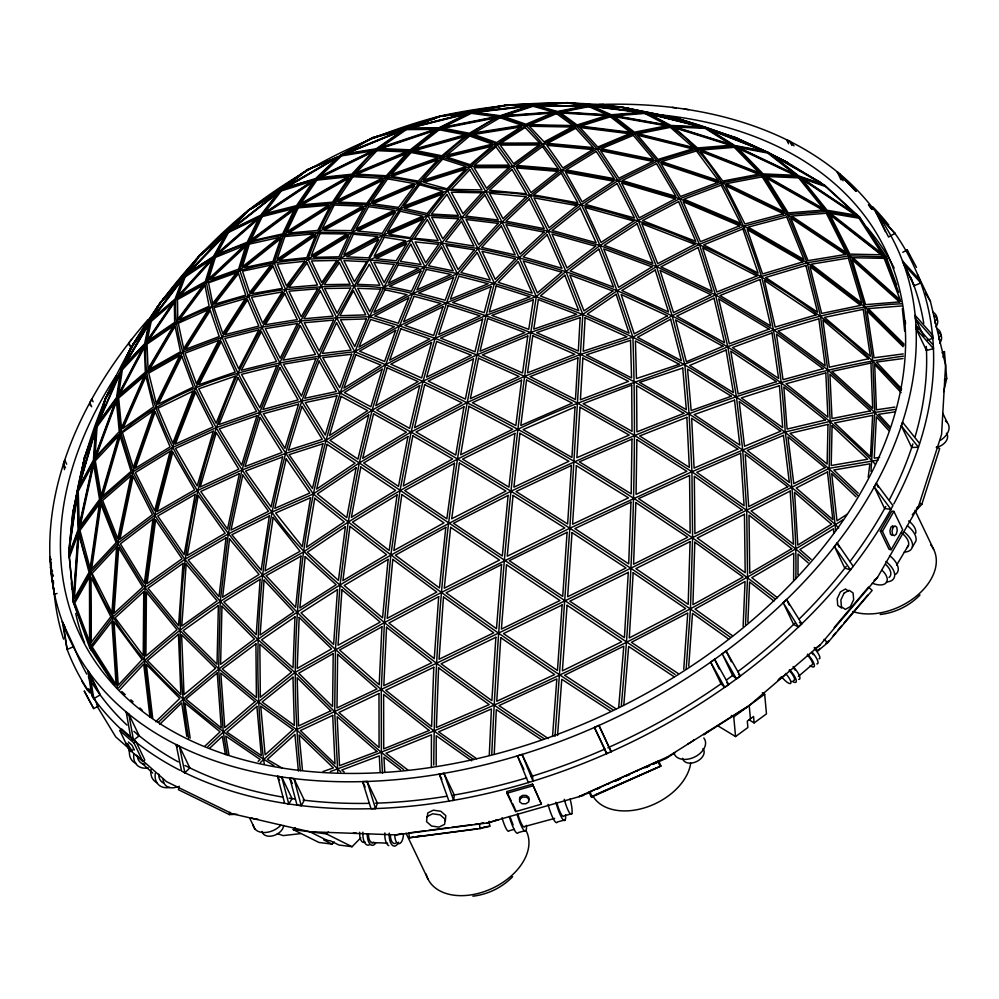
<?xml version="1.0" encoding="UTF-8"?>
<svg xmlns="http://www.w3.org/2000/svg" width="999" height="999" viewBox="0 0 999 999"><rect width="100%" height="100%" fill="white"/><g stroke="black" fill="none" stroke-linecap="round" stroke-linejoin="round"><path stroke-width="1.5" d="M431.381 767.507L431.431 734.839L385.989 753.234L407.929 770.067M433.766 765.059C434.69 602.921 452.535 440.097 494.393 283.229L519.218 257.692L548.114 231.106L581.206 204.745L618.044 180.582L657.354 161.164L697.077 149.076L734.652 146.054L767.731 152.285L787.462 162.5L825.311 185.714L859.777 217.382L886.2 256.93L896.627 285.002M436.188 765.222L436.238 735.751L471.64 760.826M793.631 580.831L793.743 553.184L751.797 577.672L777.422 597.739M795.841 578.696C796.777 529.595 791.982 480.569 785.214 431.98C782.467 379.483 774.937 327.31 761.438 276.473C739.847 206.768 702.272 119.818 621.066 106.993C560.814 99.163 499.8 103.109 440.534 115.984C370.691 133.953 305.282 166.046 248.326 210.29C160.027 282.642 95.479 385.252 75.824 498.289L78.272 489.323M797.976 574.912L798.051 554.008L808.191 562.887M113.774 684.327L89.673 647.727L73.464 602.634L68.831 551.298L72.727 513.149L76.011 497.477M743.131 626.423L745.054 581.493L695.017 609.09L732.654 635.864M745.516 624.75L747.552 577.347L746.715 510.389L742.682 449.675L736.438 396.928L727.796 346.753L715.534 294.88L699.375 244.343L679.645 198.726L657.354 161.164L633.965 133.404L610.926 115.409L589.385 105.819L567.382 102.647L533.279 105.382L440.534 115.984L406.094 128.759L307.068 169.78L227.722 231.955L199.088 255.719L191.833 265.809M747.864 622.277L749.6 582.005L773.938 601.061M489.273 755.269L491.408 708.99L438.636 731.817L476.585 758.703M491.77 754.195C498.626 601.036 512.35 448.039 536.326 296.566C517.057 251.91 496.703 207.492 470.566 166.371L442.232 157.18L410.626 150.874L376.448 149.413L341.159 155.057L280.607 190.322L248.326 210.29L160.152 302.435L155.744 310.339M494.255 753.983L496.303 709.577L541.558 739.822M203.871 252.135L199.088 255.719L130.757 347.552L96.291 426.486L93.981 460.377L78.684 529.932L68.719 556.918M683.741 669.293L687.749 612.986L631.405 642.332L678.021 673.438M686.176 668.943L690.459 608.841L692.594 537.599L691.932 471.728L689.098 413.861L684.852 364.897L672.165 315.746L656.53 266.633L638.236 220.567L618.044 180.582L597.052 148.863L576.448 126.249L557.18 112.138L533.279 105.382L506.605 104.845L471.353 112.425L406.094 128.759L376.448 149.413L316.109 179.008L261.263 215.647L214.211 256.668L175.824 299.238L150.162 321.303L105.207 398.688L96.216 426.461L86.039 452.997M688.736 666.121L692.494 613.324L728.596 639.01M552.534 736.5L556.843 678.92L498.976 705.606L548.389 738.636M555.032 736.313L569.842 528.221L582.817 314.385L565.921 271.416L548.114 231.106L530.144 195.542L512.812 166.284L496.765 144.031L469.43 134.341L438.936 128.471L406.094 128.759M557.567 735.501L561.775 679.283L610.451 711.088M618.706 707.392L623.788 646.178L564.56 675.237L615.884 708.766M621.328 705.494C632.33 583.091 637.137 460.027 632.891 337.163C607.529 262.55 582.217 182.992 525.899 125.35L500.112 116.396L471.353 112.425L438.936 128.471L376.448 149.413C344.268 179.183 322.477 218.157 307.967 259.178C280.232 294.23 257.505 332.854 238.112 373.064C187.113 486.588 167.308 615.222 188.574 738.249M623.851 704.52L628.671 646.453L674.025 676.723M519.48 800.074L519.717 797.314L522.564 795.391L526.348 795.416L528.846 797.377L528.596 800.124M427.372 816.782L427.722 812.986L433.341 810.177L440.834 811.263L445.816 815.621L445.354 820.691M69.543 545.679L72.802 513.811L76.798 495.229M83.029 467.657L83.666 461.863L77.223 492.407L80.395 480.744M83.841 462.974L84.478 457.317L96.291 426.486L117.27 397.602L145.517 343.743L175.824 299.238L184.216 276.636C268.469 209.478 380.681 234.728 477.947 248.489C626.573 278.109 765.184 353.933 872.264 460.914L875.349 464.335M868.206 477.372L869.867 463.823L833.803 470.017L858.191 493.206M870.978 471.341L874.749 412.475L872.764 360.227L864.672 306.768L849.375 255.819L826.947 211.426L798.913 176.573L767.731 152.285L735.938 137.7L677.022 118.157L621.066 106.993L533.279 105.382L500.112 116.396L438.936 128.471L410.626 150.874L386.9 177.06L367.607 204.77L352.235 232.268L340.097 258.516L320.904 286.588L300.587 320.991L279.82 362.737L259.752 412.475L241.958 470.029L228.259 533.941L220.23 601.423L218.656 668.706L223.277 732.092L227.11 754.695M453.621 800.324L454.32 795.004L443.956 773.351L439.285 774.125L448.951 801.111L453.621 800.324L443.956 773.351M68.831 551.298L77.522 490.909L84.478 457.317L87.562 450.349M72.727 513.149L77.56 490.696M73.464 602.634L78.684 529.932L77.522 490.909L96.291 426.486M179.208 786.188L178.409 789.697L229.345 814.597L236.975 814.285M229.345 814.597L229.882 812.262M943.081 357.455L944.442 351.586L942.094 352.897M943.643 391.77L946.715 378.546L944.442 351.586M100.162 416.346L103.734 403.209M102.01 410.414L105.207 398.688L111.314 388.311M103.172 407.567L105.532 398.901L109.453 392.232M97.84 422.639L105.494 398.751L119.455 373.701M590.771 792.182L578.908 796.615L667.594 756.88L749.213 705.544L820.229 644.842L877.497 577.422L918.556 506.243L941.582 434.415L945.578 365.072L930.369 301.236L917.606 274.588M912.299 514.635L921.802 504.37L939.659 448.638L936.475 446.928M64.473 469.63L63.499 463.786L64.723 460.127L66.658 464.185M901.335 425.849L918.431 447.227L911.7 447.502L901.335 425.849L902.559 422.19L919.654 443.568L918.431 447.227A465.022 309.952 -25.6 0 1 893.805 503.958M375.512 808.591L377.447 803.134L367.083 781.48L362.575 781.605L371.004 808.703L375.512 808.591L367.083 781.48M121.216 369.68L129.121 350.986M89.673 647.727L112.587 617.295L145.03 587.637L184.827 559.365L228.259 533.941L271.89 512.125L313.311 493.956L359.253 462.999L411.126 432.005L467.095 402.597L524.537 376.361L580.594 354.408L632.891 337.163L672.165 315.746L715.534 294.88L761.438 276.473L807.192 262.774L849.375 255.819L886.2 256.93M122.777 365.547L128.671 351.923M124.763 361.388L130.757 347.552L134.59 342.994M127.822 355.107L132.68 346.016M86.039 453.246L89.136 446.253M77.522 490.909L93.981 460.377L117.27 397.602L121.453 369.543C160.502 319.156 224.375 297.602 285.477 289.573C327.734 286.039 371.353 282.018 412.724 293.706C569.905 333.991 715.022 416.683 835.451 524.737L838.685 527.909M90.36 405.694L89.785 402.709L91.796 399.063L93.094 401.773M874.262 486.9L876.273 483.266L892.944 505.631L890.921 509.265L884.627 508.553L874.262 486.9L890.921 509.265M150.961 318.494L153.234 314.423M154.745 311.713L157.78 306.281M158.729 305.682L160.177 303.084M301.236 805.656L304.345 800.261L293.981 778.608L289.772 778.071L297.04 805.107L301.236 805.656L293.981 778.608M880.306 531.081L891.807 511.126L893.905 511.401L902.684 529.72L891.183 549.675L889.085 549.4L880.306 531.081L882.404 531.343L891.183 549.675M882.404 531.343L893.905 511.401M107.105 395.092L113.362 384.44M896.602 565.134L908.516 545.242M912.312 547.127L915.883 541.158A19.955 10.727 30.9 0 0 907.404 525.736M288.786 803.983L292.083 798.626L281.706 776.972L277.585 776.31L284.653 803.333L288.786 803.983L281.706 776.972M191.796 265.509L196.279 259.278M193.731 263.811L199.151 256.281L202.859 253.496M133.267 343.856L149.738 321.591L158.204 305.594L132.767 344.655L136.626 340.072M129.52 345.791L128.846 342.932L131.593 339.448M834.452 546.528L837.199 543.044L853.221 566.358L850.486 569.842L844.829 568.181L834.452 546.528L850.486 569.842M834.165 627.509L868.506 587.1L872.177 590.409L827.734 642.719L817.919 650.786L814.247 647.477M817.919 650.786L819.942 648.413M833.004 635.938L835.976 632.442M837.961 630.119L841.92 625.461M843.893 623.126L867.644 595.167M163.112 299.026L183.853 276.798L196.653 258.778L162.612 299.663L166.858 295.592M235.614 223.589L238.773 220.205M241.933 216.82L245.092 213.436M236.676 222.789L238.786 220.517M244.093 214.835L248.326 210.29L256.493 205.732M118.406 688.036C169.056 629.52 236.526 589.148 303.509 551.997C371.104 504.77 443.244 464.36 517.844 429.333C585.501 395.816 658.766 376.698 727.796 346.753C783.591 325.487 841.333 305.894 901.535 303.796M119.892 689.61L143.706 664.085L149.987 717.27M334.303 841.92L332.13 844.143L318.893 842.432L293.219 829.62L295.13 827.671M293.219 829.62L326.398 833.903L328.321 831.942M332.13 844.143L323.726 839.947L330.444 840.821L338.848 845.004L352.073 846.715L360.789 837.824M916.445 508.354L918.556 506.243M184.877 772.764L189.81 767.906L179.445 746.253L176.124 744.58L181.568 771.091L184.877 772.764L179.445 746.253M155.782 721.715L179.758 698.426L146.353 664.485L152.697 718.106M158.454 722.265C259.94 623.701 385.951 555.107 510.964 491.208C636.113 432.48 765.434 375.062 903.521 356.131M159.753 724.263L181.718 702.921L186.825 736.35M654.545 763.611L665.883 758.528L667.594 756.88M166.596 296.266C145.704 315.16 143.781 346.166 146.691 372.465C154.333 415.234 174.713 454.058 197.402 490.621C269.78 598.101 367.969 685.901 473.776 759.565M258.117 761.4L260.115 759.477L225.749 736.063L228.871 754.395M260.377 762.587L296.503 729.645L436.326 663.324L564.91 600.861L692.594 537.599L829.145 468.331L877.946 460.102M783.228 602.784L786.613 599.55L801.81 623.776L798.426 627.01L793.593 624.437L783.228 602.784L798.426 627.01M204.857 746.203L220.092 731.83L184.815 703.021L190.172 738.136M207.817 746.665L223.277 732.092L258.366 701.897L294.905 672.527L384.415 622.602L441.383 592.457L569.842 528.221L691.932 471.728L785.214 431.98L830.181 421.353L874.749 412.475L895.266 409.403M209.615 748.288L222.315 736.313L225.412 754.607M512.637 876.697C502.11 887.537 487.899 894.467 472.902 896.19M919.992 594.992C909.465 605.831 895.266 612.762 880.256 614.497M874.088 580.382L877.497 577.422M779.145 678.796L781.493 676.785M798.363 676.448L811.725 665.022A9.416 2.61 49.5 0 0 807.292 654.907M202.485 252.71L227.422 232.005L245.379 213.124L202.048 253.159L205.769 250.362M825.748 643.319L829.045 640.596M892.894 525.611L890.946 527.197L889.934 530.744L890.446 534.165L892.194 535.452M297.44 177.322L303.484 172.402L251.773 208.054L255.744 205.844M297.415 177.647L307.068 169.78L312.662 167.632M303.609 172.265L280.394 190.285L252.098 207.792M814.372 649.313L820.229 644.842M133.479 740.172L139.223 735.838L128.846 714.185L126.186 711.962L130.819 737.936L133.479 740.172L128.846 714.185M708.403 731.206L703.708 734.74L747.027 707.08M777.871 680.269L784.727 675.187M119.805 730.531L121.766 729.095L136.001 741.658L144.78 759.977L142.82 761.413L128.584 748.863L119.805 730.531L134.053 743.094L142.82 761.413M134.053 743.094L136.001 741.658M722.227 653.846L726.136 650.973L740.359 676.023L736.45 678.895L732.604 675.499L722.227 653.846L736.45 678.895M764.672 694.193L766.47 713.873L754.145 722.914L753.558 716.483L747.302 721.078L747.889 727.509L735.564 736.563L733.766 716.882L764.672 694.193L762.312 692.769M710.651 662.15L714.647 659.352L728.683 684.527L724.7 687.324L721.028 683.803L710.651 662.15L724.7 687.324M847.289 514.135L837 520.816L831.717 473.638L856.093 496.84M843.306 519.642C681.718 621.066 509.228 705.369 330.319 771.578M665.883 758.528L675.012 752.784M366.171 141.209L368.731 139.673L341.059 154.957M369.892 139.261L372.552 137.65L406.106 128.609L436.301 117.407M876.273 212.675L894.929 233.379L888.573 237.038L876.273 212.675L885.351 231.618M93.794 698.613L100.15 694.954L87.85 670.579L91.871 695.891L93.794 698.613L89.773 673.301M944.367 379.857L946.715 378.546M902.771 252.297L907.142 249.962L916.52 267.382M93.694 708.591L84.316 691.171L93.694 708.591L98.052 706.268L94.193 698.114M589.11 792.195L657.916 761.363L658.928 761.488L660.951 766.021L592.145 796.84L591.133 796.715L589.11 792.195L590.122 792.319M597.315 788.998L600.162 787.724M615.396 780.993L619.605 779.108M626.623 775.961L629.432 774.7M644.879 767.781L649.088 765.896M653.309 764.01L657.517 762.125M616.283 780.743L620.529 778.845M646.041 767.419L648.875 766.146M591.133 796.715L660.951 766.021M594.43 727.447L598.963 725.461L611.138 751.685L606.605 753.683L594.43 727.447L604.807 749.1M433.866 118.556L436.613 117.37L376.673 136.413M432.018 119.643L440.534 115.984L445.042 115.622M914.048 285.826L920.816 282.942L919.692 279.832L902.559 261.051L914.048 285.826L912.924 282.705M67.108 649.45L73.864 646.565L62.375 621.803L67.108 649.45L63.499 624.912M310.951 168.007L316.596 165.846M323.052 771.528L333.341 767.919L299.126 734.939L302.46 770.054M517.42 755.881L522.09 754.47L532.467 776.123L533.016 781.156L528.346 782.567L517.42 755.881L523.901 769.405M927.247 340.022L932.804 338.424L932.517 335.002L915.184 315.347L915.471 318.768L923.9 336.351M52.522 571.266L50.574 567.207L54.283 594.268L57.055 593.468M532.504 784.153L506.755 791.558L506.893 793.256L515.671 811.588L541.421 804.183L532.504 784.153L541.421 804.183M506.893 793.256L532.642 785.863M136.501 755.182L166.521 781.655L232.18 813.748L309.815 831.755L396.016 834.889L487.05 823.001L583.691 795.354M496.865 107.305L502.722 105.644L444.955 115.372L449.438 115.01M500.599 106.556L506.605 104.845L517.157 105.382M487.05 823.001L498.538 819.804L495.479 820.216M514.373 829.32L509.153 830.743A15.684 2.835 74.8 0 1 502.022 817.681M554.645 818.393L524.812 826.485A15.684 2.835 74.8 0 1 517.682 813.423M571.79 813.735L563.96 815.858A15.684 2.835 74.8 0 1 556.83 802.796M526.073 830.456L518.244 832.592A19.955 3.609 74.8 0 1 509.29 816.458M565.222 819.829L557.392 821.965A19.955 3.609 74.8 0 1 548.039 804.37M926.473 350.474L933.441 348.639L933.303 345.179L915.958 325.362L916.095 328.821L926.473 350.474L926.385 348.164M425.661 830.731L408.766 832.929L409.465 837.836L413.636 836.812M420.929 835.564L415.709 836.837L477.047 828.82M480.781 823.363L483.566 822.689M479.67 828.183L482.28 827.547M409.465 837.836L480.094 828.608L489.822 826.235L489.123 821.328M376.773 136.438L382.654 135.127M379.895 136.001L372.552 137.65L341.159 155.057L316.109 179.008L297.215 206.506L283.604 235.002L274.138 262.749L248.426 295.991L221.778 337.312L195.717 387.774L172.477 447.552L154.783 515.259L145.03 587.637L144.443 660.114L151.111 716.52M372.727 138.087L377.16 137.088M396.016 834.889L402.073 833.541M352.909 833.328L355.956 832.766M560.601 103.409L563.636 102.909L510.551 104.77L533.528 105.232L562.924 102.872M562.774 103.397L567.382 102.647L571.928 103.421M894.904 407.068L876.41 409.827L874.699 364.56L901.11 392.619M895.254 411.838L878.608 414.323L890.022 426.898M879.62 457.405L874.25 458.179L876.373 416.858L888.835 430.594M300.362 833.653L283.129 835.614L277.335 833.628M903.246 353.908L874.063 357.792L866.982 310.926L903.108 346.703M903.034 358.541L876.435 362.075L901.672 388.898M428.733 830.331L448.688 827.721M451.76 827.322L471.715 824.712M474.787 824.312L479.395 823.713L480.094 828.608M483.678 827.035L489.822 826.235M444.63 115.372L471.491 112.263M537.899 105.282L566.982 102.947L585.739 105.644M440.771 116.408L445.279 116.046M901.96 305.919L868.218 308.629L904.045 344.106M613.161 107.118L617.494 106.843L571.828 103.134M615.247 107.368L621.066 106.993L625.524 108.242M598.975 104.483L603.483 104.371M371.566 842.557L387.674 843.144M616.645 106.706L589.785 105.707L571.116 103.009M511.101 104.82L520.029 105.27M668.543 116.995L671.503 117.308M672.402 117.645C712.537 127.31 750.711 143.694 787.462 162.5M672.464 118.107L675.411 118.419M653.558 763.411L654.233 763.498M647.864 765.958L648.551 766.046M656.256 768.019L595.816 794.704L596.49 794.792M645.029 767.232L645.704 767.319M636.488 771.066L637.162 771.153M627.946 774.887L628.621 774.974M616.558 779.982L617.245 780.069M608.029 783.815L608.703 783.903M672.077 107.368L676.273 107.904M684.34 109.003L688.473 109.653M576.311 103.896L579.295 104.408M672.976 117.47L624.812 107.792L645.204 112.6M725.961 135.165L731.73 136.463L681.443 119.78L689.547 123.389M728.333 135.976L735.938 137.7L739.809 140.21M731.231 137.125L735.564 138.099M625.736 108.054L630.169 109.291M709.577 129.221L736.076 137.924L767.444 152.223L788.011 162.912M825.311 185.714L798.913 176.573L734.652 146.054L705.381 127.66L645.042 112.662L589.385 105.819L557.18 112.138L500.112 116.396C417.894 155.906 379.495 242.907 336.675 317.794C269.942 453.746 245.579 609.44 263.561 759.552L264.348 764.11M770.803 154.882L773.551 155.981M687 122.59L677.022 118.157L645.042 112.662L610.926 115.409L557.18 112.138C465.596 145.067 408.966 232.392 369.518 316.745C307.168 458.404 283.966 616.945 300.399 770.666M676.897 118.581L681.143 120.479M772.851 155.594L784.665 161.139M128.359 742.007L132.018 745.229L134.278 749.949L132.917 749.3M753.995 146.678L739.972 139.872L742.369 141.433M326.398 833.903L352.073 846.715M309.815 831.755L327.085 840.384M788.561 143.781L786.613 139.723L789.922 141.383L794.005 145.866M859.465 217.008L798.913 176.573L762.849 175L722.14 182.742L679.645 198.726L638.236 220.567L599.974 245.567L565.921 271.416L536.326 296.566L485.914 315.434L435.089 338.336L385.814 364.548L339.897 392.932L301.536 401.123L259.752 412.475L215.921 427.759L172.477 447.552L132.855 471.853L100.699 499.862L78.684 529.932C98.988 635.514 186.401 711.887 273.963 765.646M799.4 622.489L801.81 623.776M919.667 503.221L921.802 504.37M820.691 182.417L767.731 152.285L705.381 127.66L670.791 126.024L610.926 115.409L576.448 126.249L543.294 143.868L512.812 166.284L485.701 191.346L462.175 217.282L442.082 242.782L425.075 267.058L412.724 293.706L399.525 325.911L385.814 364.548L372.115 410.227L359.253 462.999L348.226 521.965L340.035 585.114L335.452 649.475L334.69 711.738L337.749 772.09M281.843 767.881L267.37 759.415L294.93 734.402L298.401 771.041M748.8 719.68L754.145 722.914M731.405 715.459L733.766 716.882M718.343 726.111L735.564 736.563M612.774 709.69C509.34 642.994 408.866 571.565 313.311 493.956C269.031 428.733 220.854 361.213 206.318 282.143L214.211 256.668L227.722 231.955L261.263 215.647L297.215 206.506L333.241 203.384L367.607 204.77L399.325 209.166L427.947 215.422L462.175 217.282L502.11 222.115L548.114 231.106L599.974 245.567L656.53 266.633L715.534 294.88L773.75 329.845L827.746 369.88L874.749 412.475L889.098 428.284M675.087 674.462L325.786 440.497L301.536 401.123L279.82 362.737L261.85 327.173L248.426 295.991L239.723 270.13L248.089 242.944L261.263 215.647L280.607 190.322C324.35 171.978 373.214 172.34 418.881 182.73C454.495 196.503 493.194 188.411 530.144 195.542C670.953 215.921 805.431 284.528 901.073 390.322M544.08 738.661C488.823 702.859 435.689 663.885 384.415 622.602C344.355 588.461 301.611 556.318 271.89 512.125C242.882 473.026 216.159 432.067 195.717 387.774C184.291 359.64 173.764 330.082 175.824 299.238C259.315 246.179 364.66 253.296 457.355 273.651C607.404 309.99 747.202 388.049 857.816 495.604M848.426 591.021L845.454 588.998L840.396 591.908L837.199 598.713L837.749 605.431L841.707 608.129M730.281 637.175C605.319 547.914 475.449 465.209 339.897 392.932C315.721 350.749 292.257 307.954 274.138 262.749L318.781 231.843L367.607 204.77L418.881 182.73L470.566 166.371L512.812 166.284L562 170.392L618.044 180.582L679.645 198.726L744.055 226.149L807.192 262.774L864.672 306.768L903.883 345.592M403.633 769.567L381.381 752.484L334.69 711.738L294.905 672.527L257.792 639.447L220.23 601.423L184.827 559.365L154.783 515.259L132.855 471.853L120.479 431.968L117.27 397.602L146.691 372.465L182.48 352.26L221.778 337.312L261.85 327.173L300.587 320.991L336.675 317.794L369.518 316.745L399.525 325.911L435.089 338.336L476.723 354.895L524.537 376.361L577.747 403.246L634.502 435.389L691.932 471.728L746.715 510.389L795.953 549.088L809.315 560.789M400.549 769.892L383.966 757.167L384.74 772.177M775.274 599.05C646.64 499.025 505.844 413.299 354.72 351.748C261.189 362.137 156.643 383.941 93.981 460.377L100.699 499.862L117.87 543.194L145.03 587.637L179.783 630.232L218.656 668.706L258.366 701.897L296.503 729.645L340.784 771.902M837.199 171.791L855.981 191.333L837.199 171.791L841.096 179.907M344.168 772.015L341.783 770.017L379.283 755.856L380.144 772.414M137.45 734.352L139.223 735.838M811.151 559.403L799.862 549.525L833.553 528.746L833.74 533.404M868.618 204.783L872.065 209.328M738.436 674.325L740.359 676.023M131.88 751.111L115.709 736.862L97.228 706.455M900.786 301.636L849.375 255.819L787.674 214.585L722.14 182.742L657.354 161.164L597.052 148.863L543.294 143.868L496.765 144.031L442.232 157.18L386.9 177.06L333.241 203.384L283.604 235.002L239.723 270.13L211.276 306.768L182.48 352.26L155.394 407.442L132.855 471.853L117.87 543.194L112.587 617.295L117.258 687.624M824.075 639.397L827.734 642.719M859.777 217.382L856.493 214.223M121.841 691.545L125.225 694.642M130.844 699.787L133.104 701.835M139.86 708.016L142.108 710.064M142.407 763.661L152.697 773.039M726.847 682.767L728.683 684.527M887.287 259.091L826.947 211.426L762.849 175L697.077 149.076L633.965 133.404L576.448 126.249L525.899 125.35L469.43 134.341L410.626 150.874L352.222 175.2L297.215 206.506L248.089 242.944L206.318 282.143L176.174 322.627L146.691 372.465L120.479 431.968L100.699 499.862L90.16 572.902L90.759 649.874M878.196 215.397L894.929 233.379M903.683 264.173L920.816 282.942A465.022 309.952 -25.6 0 1 933.228 344.368M786.613 139.723L788.648 141.958M868.443 204.832L872.002 209.428M915.471 318.768L932.804 338.424M916.095 328.821L933.441 348.639M96.553 704.208L98.052 706.268M100.15 694.954L87.85 670.579M114.897 685.264L90.247 646.365L73.514 602.36L72.989 598.613M925.549 293.306L930.369 301.236M81.968 681.33L87.587 690.596M93.544 696.84L88.674 688.835L89.922 691.895M908.391 253.009L910.351 256.83M902.559 261.051L912.274 281.356M915.958 325.362L917.906 329.42M839.859 174.013L843.106 180.782M942.794 413.274L947.252 422.602M789.922 141.383L791.87 145.442M914.934 510.314L933.653 549.375M876.273 483.266L878.221 487.325M837.199 543.044L839.148 547.102M786.613 599.55L789.198 604.969M726.136 650.973L731.33 661.8M714.647 659.352L719.193 668.818M507.38 792.869L511.138 800.711M512.4 803.333L514.91 808.566M439.285 774.125L441.883 779.532M406.031 833.216L428.084 879.257M362.575 781.605L365.159 787.012M128.846 342.932L130.145 345.642M289.772 778.071L292.37 783.478M277.585 776.31L279.533 780.369M89.785 402.709L91.721 406.768M249.787 818.281L254.895 828.945M63.499 463.786L65.447 467.844M176.124 744.58L177.422 747.289M126.186 711.962L127.485 714.66M51.361 569.418L49.95 557.155L51.249 559.865M50.087 560.601L51.386 563.311M50.862 570.616L53.459 576.036M62.375 621.803L64.96 627.21M598.963 725.461L611.138 751.685M657.916 761.363L659.939 765.883M590.621 793.456L592.145 796.84M522.09 754.47L533.016 781.156M907.142 249.962L907.966 251.998M605.257 750.249L606.605 753.683M898.65 292.245L884.827 256.531L859.227 216.883L826.947 211.426L787.674 214.585L744.055 226.149L699.375 244.343L656.53 266.633L617.407 290.584L582.817 314.385L530.744 332.405L476.723 354.895L423.064 381.218L372.115 410.227L325.786 440.497L285.389 453.471L241.958 470.029L197.402 490.621L154.783 515.259L117.87 543.194L90.16 572.902L73.576 603.109M49.95 557.155L50.375 560.089M50.799 563.024L51.436 567.432M52.01 573.813L52.435 576.76M53.072 581.156L53.496 584.09M50.574 567.207L54.283 594.268M905.231 320.554L905.544 323.639M902.347 308.616L904.669 331.206M749.213 705.544L750.424 718.781M515.534 809.877L515.671 811.588M382.467 773.251L381.381 752.484L381.256 689.685L384.415 622.602L390.859 554.92L400.062 490.422L411.126 432.005L423.064 381.218L435.089 338.336L446.615 302.797L457.355 273.651L477.947 248.489L502.11 222.115L530.144 195.542L562 170.392L597.052 148.863L633.965 133.404L670.791 126.024L734.652 146.054L762.849 175L787.674 214.585L807.192 262.774L820.441 315.909L827.746 369.88L830.181 421.353L829.145 468.331L835.688 530.594M53.359 580.644L53.447 582.941M690.709 763.086A53.521 35.677 -25.6 0 1 646.465 807.217A53.521 35.677 -25.6 0 1 592.694 795.654M894.392 232.617A465.022 309.952 -25.6 0 1 919.804 280.182M933.391 347.365A465.022 309.952 -25.6 0 1 919.867 442.832M890.858 509.378A465.022 309.952 -25.6 0 1 853.059 566.545M851.185 568.955A465.022 309.952 -25.6 0 1 610.414 751.985M607.579 753.246A465.022 309.952 -25.6 0 1 532.267 781.368M529.295 782.279A465.022 309.952 -25.6 0 1 452.522 800.499M449.4 801.036A465.022 309.952 -25.6 0 1 287.625 803.795M284.503 803.308A465.022 309.952 -25.6 0 1 184.191 772.402M180.02 770.304A465.022 309.952 -25.6 0 1 132.243 739.123M129.858 737.125A465.022 309.952 -25.6 0 1 93.319 697.914M89.735 692.819A465.022 309.952 -25.6 0 1 66.995 649.088M63.511 639.085A465.022 309.952 -25.6 0 1 53.759 587.887M872.714 206.805A465.022 309.952 -25.6 0 1 888.785 225.125M588.411 104.982A457.654 305.045 -25.6 0 1 883.303 469.592A457.654 305.045 -25.6 0 1 260.364 773.201A457.654 305.045 -25.6 0 1 147.989 319.643M910.888 277.597A457.654 305.045 -25.6 0 1 923.75 323.364M926.273 346.403A457.654 305.045 -25.6 0 1 915.159 436.501M912.886 443.893A457.654 305.045 -25.6 0 1 889.385 499.725M885.751 506.518A457.654 305.045 -25.6 0 1 849.937 561.575M846.215 566.421A457.654 305.045 -25.6 0 1 799.25 618.955M794.879 623.214A457.654 305.045 -25.6 0 1 737.674 671.74M732.604 675.499A457.654 305.045 -25.6 0 1 726.398 679.994M721.378 683.553A457.654 305.045 -25.6 0 1 607.842 747.751M605.007 749.013A457.654 305.045 -25.6 0 1 531.093 776.523M526.635 777.871A457.654 305.045 -25.6 0 1 452.797 795.241M446.565 796.278A457.654 305.045 -25.6 0 1 375.487 803.184M369.168 803.346A457.654 305.045 -25.6 0 1 303.084 800.087M295.417 799.088A457.654 305.045 -25.6 0 1 289.136 798.151M282.892 797.127A457.654 305.045 -25.6 0 1 184.977 765.459M178.259 761.9A457.654 305.045 -25.6 0 1 133.916 731.355M126.973 725.112A457.654 305.045 -25.6 0 1 88.312 676.81M86.751 674.1A457.654 305.045 -25.6 0 1 74.238 647.452M662.712 115.11A446.403 297.54 -25.6 0 1 860.676 492.782A446.403 297.54 -25.6 0 1 283.516 768.256A446.403 297.54 -25.6 0 1 115.847 376.111M84.503 642.856A446.403 297.54 -25.6 0 1 75.737 613.511M71.866 588.923A446.403 297.54 -25.6 0 1 71.354 582.817M866.27 226.611A446.403 297.54 -25.6 0 1 894.167 268.069M694.03 739.76A16.883 11.251 -25.6 0 1 688.061 743.768M703.783 738.011A16.883 11.251 -25.6 0 1 695.079 756.78A16.883 11.251 -25.6 0 1 674 753.283M702.934 748.626A11.451 7.63 -25.6 0 1 696.565 761.588A11.451 7.63 -25.6 0 1 682.567 758.316M513.161 824.862A15.684 2.835 74.8 0 1 510.614 818.119M570.079 798.975A15.684 2.835 74.8 0 1 571.178 814.297A15.684 2.835 74.8 0 1 564.285 799.325M565.559 814.747A19.955 3.609 74.8 0 1 562.749 819.305A19.955 3.609 74.8 0 1 555.869 802.234M526.411 825.374A19.955 3.609 74.8 0 1 523.801 830.181A19.955 3.609 74.8 0 1 517.12 814.322M365.035 842.007A9.416 4.346 -87.9 0 1 359.665 832.229M369.717 844.605A11.976 5.519 -87.9 0 1 362.887 832.179M373.813 842.319A9.416 4.346 -87.9 0 1 368.406 833.803M403.471 833.865A9.416 4.346 -87.9 0 1 399.051 843.718A9.416 4.346 -87.9 0 1 394.767 834.764M388.823 845.691A11.976 5.519 -87.9 0 1 384.852 832.966M398.576 842.207A11.976 5.519 -87.9 0 1 392.195 845.129A11.976 5.519 -87.9 0 1 389.248 833.129M395.791 843.119A9.416 4.346 -87.9 0 1 390.372 834.602M375.874 842.819A11.976 5.519 -87.9 0 1 370.13 844.23A11.976 5.519 -87.9 0 1 367.22 833.928M946.403 433.216A11.451 7.63 -25.6 0 1 936.313 447.44M945.429 420.979A16.883 11.251 -25.6 0 1 940.459 440.284M882.105 570.367A15.684 8.429 30.9 0 1 886.288 582.629A15.684 8.429 30.9 0 1 872.264 583.141M885.676 564.398A15.684 8.429 30.9 0 1 889.01 577.522M885.963 561.525A19.955 10.727 30.9 0 1 886.375 581.93M908.69 520.941A15.684 8.429 30.9 0 1 915.671 533.316M903.833 531.693A19.955 10.727 30.9 0 1 904.245 552.097M901.535 532.879A15.684 8.429 30.9 0 1 906.88 547.689M889.535 555.569A19.955 10.727 30.9 0 1 895.516 574.4M785.576 673.476A9.416 2.61 49.5 0 1 790.709 683.353A9.416 2.61 49.5 0 1 781.88 677.097M789.198 670.379A9.416 2.61 49.5 0 1 793.631 680.494M789.485 669.63A11.976 3.322 49.5 0 1 796.24 680.232A11.976 3.322 49.5 0 1 792.032 681.193M793.656 668.219A9.416 2.61 49.5 0 1 795.179 670.129M814.535 648.726A9.416 2.61 49.5 0 1 818.968 658.841M807.579 654.158A11.976 3.322 49.5 0 1 814.335 664.76A11.976 3.322 49.5 0 1 810.127 665.721M812.249 652.247A11.976 3.322 49.5 0 1 816.832 663.935M811.75 652.747A9.416 2.61 49.5 0 1 813.273 654.657M793.094 666.533A11.976 3.322 49.5 0 1 798.738 679.407M939.372 339.26A9.416 6.943 -13.4 0 1 939.709 342.857M938.598 336.001A9.416 6.943 -13.4 0 1 938.935 339.598M937.561 331.656A11.976 8.841 -13.4 0 1 939.659 343.144M933.69 315.384A11.976 8.841 -13.4 0 1 935.788 326.873M932.916 312.125A11.976 8.841 -13.4 0 1 936.775 320.192M934.727 319.742A9.416 6.943 -13.4 0 1 935.064 323.339M936.787 328.396A11.976 8.841 -13.4 0 1 940.646 336.451M257.892 819.205A16.883 11.251 -25.6 0 1 251.498 817.894M280.894 825.186A16.883 11.251 -25.6 0 1 263.936 832.529A16.883 11.251 -25.6 0 1 253.147 824.887M283.629 825.499A11.451 7.63 -25.6 0 1 273.251 835.713A11.451 7.63 -25.6 0 1 262.038 831.405M129.683 751.835A15.684 11.151 -47.7 0 1 128.759 748.151M135.852 763.311A19.955 14.186 -47.7 0 1 129.545 750.012M144.755 764.322A15.684 11.151 -47.7 0 1 137.338 755.956M177.285 786.787A15.684 11.151 -47.7 0 1 163.062 779.395M157.293 782.841A19.955 14.186 -47.7 0 1 150.986 769.542M169.68 787.412A19.955 14.186 -47.7 0 1 155.27 773.451M163.836 783.191A15.684 11.151 -47.7 0 1 158.754 774.113M148.252 767.881A19.955 14.186 -47.7 0 1 133.841 753.92M526.286 831.081A54.695 36.451 -25.6 0 1 489.91 889.422A54.695 36.451 -25.6 0 1 426.186 874.125M930.643 544.792A54.695 36.451 -25.6 0 1 917.594 595.117A54.695 36.451 -25.6 0 1 852.846 611.563M143.756 591.645L143.232 655.644L115.097 617.832L143.756 591.645M146.428 592.22L145.904 656.031L177.01 629.72L146.428 592.22M333.216 653.583L332.567 706.555L298.726 673.201L333.216 653.583M337.637 654.395L336.988 707.916L377.01 688.948L337.637 654.395M631.98 439.123L631.181 493.881L579.345 461.863L631.98 439.123M636.863 439.66L636.063 494.343L686.9 471.316L636.863 439.66M69.243 550.399L69.168 553.933L78.184 529.52L77.16 495.329L69.243 550.399M827.996 424.375L827.122 464.023L790.047 433.341L827.996 424.375M832.08 425.799L831.205 465.509L867.644 459.24L832.08 425.799M218.381 605.581L217.02 664.198L183.142 630.694L218.381 605.581M221.965 606.156L220.604 664.323L254.445 639.035L221.965 606.156M690.072 541.62L688.186 604.333L635.851 568.618L690.072 541.62M694.804 542.182L692.931 604.67L743.006 577.047L694.804 542.182M433.791 667.282L431.605 726.548L385.751 690.272L433.791 667.282M438.586 667.894L436.388 727.472L489.198 704.62L438.586 667.894M630.968 502.122L628.696 563.848L574.862 528.596L630.968 502.122M635.851 502.584L633.578 564.223L687.724 537.262L635.851 502.584M294.967 616.883L293.019 667.856L261.538 639.81L294.967 616.883M299.176 617.419L297.215 668.406L331.593 648.851L299.176 617.419M381.918 626.785L379.183 684.777L339.598 650.012L381.918 626.785M386.551 627.272L383.803 685.714L431.78 662.762L386.551 627.272M872.614 415.372L870.504 456.718L834.577 422.952L872.614 415.372M580.157 317.582L578.309 351.036L536.638 332.642L580.157 317.582M585.102 317.757L583.254 351.223L626.985 336.813L585.102 317.757M577.909 357.892L575.474 399.55L530.082 376.623L577.909 357.892M582.854 358.079L580.419 399.762L628.546 381.368L582.854 358.079M628.296 572.365L624.4 637.649L569.842 601.186L628.296 572.365M633.166 572.739L629.283 637.924L685.676 608.566L633.166 572.739M495.866 637.3L491.87 700.649L441.071 663.786L495.866 637.3M500.774 637.699L496.765 701.248L554.67 674.537L500.774 637.699M575.024 407.005L571.928 457.455L523.114 429.607L575.024 407.005M579.969 407.205L576.873 457.679L629.195 435.077L579.969 407.205M571.416 465.434L567.632 523.951L516.033 491.52L571.416 465.434M576.361 465.671L572.577 524.225L628.483 497.852L576.361 465.671M567.082 532.33L562.724 596.428L509.303 560.676L567.082 532.33M572.015 532.604L567.657 596.74L626.023 567.969L572.015 532.604M95.429 430.569L93.406 460.139L79.046 486.775L95.429 430.569M97.078 426.76L95.055 456.293L115.347 401.598L97.078 426.76M78.022 534.053L73.476 597.727L69.318 557.592L78.022 534.053M78.933 534.453L74.376 598.364L89.061 572.365L78.933 534.453M116.608 547.177L111.938 612.749L92.083 573.463L116.608 547.177M118.719 547.777L114.048 613.299L142.745 587.075L118.719 547.777M183.017 563.361L178.571 625.661L148.027 588.211L183.017 563.361M186.164 564.11L181.756 626.073L217.108 600.874L186.164 564.11M260.152 579.27L256.194 634.715L223.826 601.947L260.152 579.27M264.048 580.119L260.14 634.989L293.743 611.937L264.048 580.119M337.512 589.597L333.604 644.467L301.011 612.874L337.512 589.597M341.97 589.822L338.012 645.267L380.194 622.115L341.97 589.822M438.686 596.678L434.265 658.641L388.886 623.039L438.686 596.678M443.494 596.952L439.061 659.265L493.768 632.817L443.494 596.952M562.125 604.969L557.454 670.491L503.471 633.603L562.125 604.969M567.07 605.282L562.387 670.853L621.665 641.783L567.07 605.282M501.573 564.547L496.478 628.721L446.128 592.807L501.573 564.547M506.493 564.747L501.386 629.12L559.952 600.524L506.493 564.747M519.867 799.025L519.617 801.772L522.127 803.733L525.899 803.758L528.746 801.835L528.983 799.088L526.485 797.127L522.714 797.102L519.867 799.025M427.023 816.595L426.561 821.665L431.543 826.023L439.036 827.11L444.655 824.312L445.117 819.242L440.147 814.884L432.654 813.785L427.023 816.595M388.124 559.378L382.555 617.869L344.193 585.464L388.124 559.378M392.807 559.403L387.187 618.356L436.813 592.095L392.807 559.403M508.104 495.404L502.322 555.993L453.509 523.289L508.104 495.404M513.049 495.442L507.242 556.206L564.797 527.971L513.049 495.442M300.986 556.131L295.654 607.38L266.109 575.724L300.986 556.131M305.182 556.68L299.85 607.929L336.163 584.765L305.182 556.68M445.804 527.385L439.448 587.949L395.379 555.207L445.804 527.385M450.661 527.335L444.268 588.224L499.512 560.077L450.661 527.335M514.922 433.391L508.953 487.15L462.525 459.103L514.922 433.391M519.892 433.279L513.898 487.187L568.943 461.263L519.892 433.279M226.024 537.887L219.018 596.665L188.187 560.027L226.024 537.887M229.558 538.911L222.602 597.24L259.053 574.487L229.558 538.911M521.578 380.207L515.846 425.599L472.352 402.697L521.578 380.207M526.56 380.007L520.816 425.512L572.277 403.109L526.56 380.007M345.392 526.698L338.436 580.407L307.355 552.235L345.392 526.698M349.937 526.361L342.894 580.644L386.588 554.682L349.937 526.361M152.959 519.143L144.368 583.066L120.38 543.818L152.959 519.143M155.619 519.917L147.04 583.641L182.068 558.753L155.619 519.917M454.495 463.274L446.84 518.818L404.72 490.559L454.495 463.274M459.403 462.962L451.71 518.781L505.969 491.071L459.403 462.962M527.772 335.989L522.539 372.989L482.305 354.907L527.772 335.989M532.767 335.739L527.522 372.827L574.825 354.295L532.767 335.739M397.09 494.992L389.173 550.499L352.472 522.14L397.09 494.992M401.848 494.592L393.868 550.524L443.993 522.877L401.848 494.592M99.425 503.883L90.122 568.381L79.982 530.432L99.425 503.883M100.949 504.345L91.633 568.931L116.146 542.657L100.949 504.345M120.18 373.239L116.558 397.49L98.439 422.465L120.18 373.239M122.34 369.73L118.731 393.893L143.069 347.502L122.34 369.73M269.355 515.971L261.176 570.092L231.855 534.727L269.355 515.971M273.152 517.382L265.06 570.941L300.037 551.298L273.152 517.382M533.341 299.875L528.746 329.358L491.858 315.397L533.341 299.875M538.349 299.6L533.753 329.146L576.685 314.298L538.349 299.6M310.577 497.702L302.297 546.69L275.612 513.036L310.577 497.702M314.772 498.239L306.493 547.227L344.23 521.89L314.772 498.239M463.961 406.818L455.744 455.082L415.996 432.005L463.961 406.818M468.931 406.293L460.676 454.795L512.624 429.308L468.931 406.293M195.155 494.38L184.128 554.67L157.767 515.984L195.155 494.38M198.239 495.442L187.263 555.419L225.15 533.241L198.239 495.442M356.119 467.832L346.79 517.669L317.295 493.993L356.119 467.832M360.801 467.02L351.386 517.345L395.629 490.422L360.801 467.02M407.929 436.551L398.501 486.388L363.686 462.999L407.929 436.551M412.799 435.826L403.296 486.014L452.647 458.953L412.799 435.826M473.501 358.891L465.372 399.138L428.221 381.094L473.501 358.891M478.521 358.254L470.354 398.676L519.03 376.448L478.521 358.254M84.665 457.517L78.634 486.65L94.917 430.781L84.665 457.517M148.601 324.613L144.643 343.743L124.126 365.734L148.601 324.613M151.199 321.416L147.253 340.447L172.964 302.697L151.199 321.416M131.031 475.724L117.795 538.711L102.635 500.449L131.031 475.724M133.129 476.361L119.905 539.298L152.472 514.647L133.129 476.361M239.398 473.638L227.51 529.07L200.762 491.496L239.398 473.638M242.794 475.087L230.994 530.094L268.544 511.313L242.794 475.087M92.657 464.51L79.246 525.499L78.234 491.296L92.657 464.51M93.644 464.685L80.182 525.911L99.563 499.438L93.644 464.685M282.605 456.93L271.091 506.993L245.542 471.066L282.605 456.93M286.226 458.816L274.825 508.379L309.827 493.031L286.226 458.816M322.889 443.806L312.462 488.511L289.111 454.657L322.889 443.806M327.085 444.355L316.658 489.06L355.07 463.174L327.085 444.355M482.617 319.168L475.024 351.798L440.596 338.112L482.617 319.168M487.687 318.469L480.057 351.211L524.887 332.555L487.687 318.469M419.692 385.626L409.64 428.384L376.798 410.052L419.692 385.626M424.662 384.665L414.548 427.709L461.963 402.797L424.662 384.665M368.693 415.035L357.942 459.14L329.97 440.334L368.693 415.035M373.551 413.848L362.687 458.366L406.456 432.217L373.551 413.848M170.192 451.211L154.645 510.714L135.377 472.577L170.192 451.211M172.777 452.147L157.268 511.488L194.63 489.897L172.777 452.147M491.046 286.701L484.215 312.662L452.535 302.485L491.046 286.701M496.153 285.976L489.298 312.025L530.069 296.765L496.153 285.976M431.556 342.545L421.615 377.997L390.821 364.21L431.556 342.545M436.638 341.446L426.635 377.11L471.266 355.207L436.638 341.446M893.044 527.472L892.032 531.018L892.557 534.428L894.292 535.726L896.24 534.14L897.252 530.594L896.74 527.172L894.992 525.886L893.044 527.472M118.606 435.864L101.224 495.554L95.317 460.839L118.606 435.864M120.18 436.238L102.772 496.003L131.081 471.341L120.18 436.238M213.311 431.206L197.19 485.951L175.474 448.439L213.311 431.206M216.259 432.542L200.212 487L238.823 469.168L216.259 432.542M336.9 395.829L325.262 435.04L305.269 402.585L336.9 395.829M341.096 396.378L329.458 435.589L367.657 410.639L341.096 396.378M382.155 369.218L370.891 406.805L344.38 392.582L382.155 369.218M387.175 367.782L375.799 405.694L418.094 381.618L387.175 367.782M245.579 246.428L238.586 269.168L210.652 279.208L245.579 246.428M249.325 244.118L242.345 266.845L279.008 237.487L249.325 244.118M298.589 404.183L284.965 448.339L263.349 413.761L298.589 404.183M301.998 406.431L288.499 450.187L322.265 439.335L301.998 406.431M211.975 260.04L205.307 281.543L179.57 295.979L211.975 260.04M215.347 257.442L208.679 278.971L243.981 245.841L215.347 257.442M256.93 415.721L241.646 465.159L219.268 428.858L256.93 415.721M260.14 417.495L244.967 466.583L282.018 452.46L260.14 417.495M442.969 306.755L433.653 335.477L404.92 325.437L442.969 306.755M448.139 305.594L438.773 334.465L480.069 315.859L448.139 305.594M280.756 238.599L272.952 261.476L244.58 267.557L280.756 238.599M284.865 236.513L277.073 259.34L313.811 233.916L284.865 236.513M153.072 411.064L133.304 467.557L122.452 432.579L153.072 411.064M155.145 411.738L135.402 468.194L170.117 446.89L155.145 411.738M395.679 330.369L384.615 361.526L359.553 351.211L395.679 330.369M400.849 328.796L389.697 360.189L429.732 338.898L400.849 328.796M351.673 354.27L339.685 387.575L322.777 357.642L351.673 354.27M355.869 354.807L343.881 388.124L381.006 365.159L355.869 354.807M453.621 277.347L445.192 300.262L418.544 293.107L453.621 277.347M458.866 276.174L450.399 299.188L488.124 283.728L458.866 276.174M116.446 401.586L96.079 456.468L119.256 431.63L116.446 401.586M182.168 279.907L175.05 299.063L153.284 317.782L182.168 279.907M185.14 276.948L177.997 296.166L210.652 259.965L185.14 276.948M315.946 358.604L301.461 396.103L283.441 364.248L315.946 358.604M319.131 361.089L304.757 398.276L336.326 391.546L319.131 361.089M193.057 391.121L172.815 443.181L157.942 408.254L193.057 391.121M195.542 392.195L175.362 444.118L213.087 426.923L195.542 392.195M315.534 235.539L306.793 257.655L279.433 260.539L315.534 235.539M319.992 233.604L311.276 255.644L346.965 233.953L319.992 233.604M276.823 365.597L259.815 407.742L241.483 374.35L276.823 365.597M279.832 367.595L262.937 409.465L298.114 399.9L279.832 367.595M235.24 376.161L216.121 423.251L198.726 388.823L235.24 376.161M238.024 377.672L219.006 424.55L256.568 411.451L238.024 377.672M408.716 297.927L398.339 323.239L374.75 316.034L408.716 297.927M414.023 296.291L403.584 321.778L440.846 303.496L414.023 296.291M366.433 318.918L354.757 346.566L340.497 319.755L366.433 318.918M370.629 319.468L358.953 347.103L394.33 326.698L370.629 319.468M131.181 347.477L123.289 366.133L147.64 325.224L131.181 347.477M144.306 376.123L121.478 427.959L118.681 398.014L144.306 376.123M145.929 376.423L123.064 428.334L153.521 406.943L145.929 376.423M348.551 236.076L338.973 256.805L313.599 257.33L348.551 236.076M353.384 234.228L343.843 254.857L377.697 236.513L353.384 234.228M333.566 320.117L319.205 351.099L304.245 322.714L333.566 320.117M336.526 322.739L322.277 353.484L351.086 350.125L336.526 322.739M420.941 271.029L411.526 291.333L389.448 286.488L420.941 271.029M426.361 269.405L416.895 289.822L451.123 274.45L426.361 269.405M844.068 593.181L840.871 599.999L841.42 606.718L845.379 609.415L850.449 606.505L853.646 599.7L853.096 592.981L849.125 590.284L844.068 593.181M294.131 209.852L282.642 233.891L252.685 240.584L294.131 209.852M298.239 207.867L286.775 231.855L328.571 205.245L298.239 207.867M258.479 218.893L247.228 242.195L218.306 253.908L258.479 218.893M262.225 216.608L250.986 239.897L292.894 208.816L262.225 216.608M380.656 289.223L369.742 311.775L357.692 288.286L380.656 289.223M384.852 289.772L373.938 312.312L407.068 294.655L384.852 289.772M179.758 355.582L156.269 403.434L148.726 373.102L179.758 355.582M181.806 356.281L158.341 404.096L193.282 387.063L181.806 356.281M297.477 323.489L280.207 358.216L265.259 328.634L297.477 323.489M300.287 325.612L283.117 360.127L315.509 354.495L300.287 325.612M329.795 206.818L317.782 230.432L288.599 233.054L329.795 206.818M334.265 205.057L322.302 228.584L362.674 206.194L334.265 205.057M218.843 340.322L196.441 383.678L185.065 353.159L218.843 340.322M221.216 341.471L198.888 384.715L235.227 372.103L221.216 341.471M258.791 329.907L238.674 368.793L224.837 338.499L258.791 329.907M261.413 331.531L241.396 370.254L276.573 361.538L261.413 331.531M144.318 347.365L119.892 393.918L145.33 372.19L144.318 347.365M160.739 302.247L152.223 318.331L181.256 280.257L160.739 302.247M378.521 239.56L368.731 257.867L346.678 256.818L378.521 239.56M384.228 237.275L374.126 256.156L405.619 240.709L384.228 237.275M350.649 288.124L337.1 313.211L324.625 288.511L350.649 288.124M353.434 290.796L339.972 315.709L365.784 314.885L353.434 290.796M394.056 264.435L384.14 282.605L373.901 262.337L394.056 264.435M398.251 264.972L388.336 283.154L418.918 268.144L398.251 264.972M225.15 235.115L213.536 256.356L187.762 273.514L225.15 235.115M228.521 232.455L216.883 253.721L257.392 218.419L228.521 232.455M363.761 208.279L351.261 230.632L324.076 230.282L363.761 208.279M368.581 206.668L356.156 228.896L394.205 210.227L368.581 206.668M89.51 576.91L74.813 602.921L89.585 641.783L89.51 576.91M173.376 325.974L148.039 368.818L147.04 344.131L173.376 325.974M175.062 326.248L149.688 369.143L180.494 351.76L175.062 326.248M317.732 288.773L301.211 316.72L288.948 291.209L317.732 288.773M320.367 290.946L303.946 318.743L333.117 316.171L320.367 290.946M406.581 243.706L396.141 260.801L375.986 258.716L406.581 243.706M410.776 244.243L400.337 261.351L421.016 264.523L410.776 244.243M366.758 261.713L354.408 281.768L343.893 260.614L366.758 261.713M369.38 264.385L357.105 284.315L379.932 285.252L369.38 264.385M395.017 212.775L382.23 233.366L357.754 231.056L395.017 212.775M400.224 211.251L387.525 231.693L422.727 216.159L400.224 211.251M282.292 291.97L262.687 323.177L251.548 297.302L282.292 291.97M284.777 293.656L265.247 324.737L297.265 319.618L284.777 293.656M208.267 309.752L183.679 348.589L178.297 323.289L208.267 309.752M210.29 310.464L185.714 349.275L219.243 336.526L210.29 310.464M245.279 298.651L222.802 333.516L213.948 307.742L245.279 298.651M247.565 299.837L225.137 334.628L258.866 326.086L247.565 299.837M348.551 178.272L332.467 202.16L301.948 204.795L348.551 178.272M353.009 176.711L336.988 200.487L382.267 178.272L353.009 176.711M174.35 302.497L148.576 340.347L174.65 322.39L174.35 302.497M336.888 260.439L321.728 282.592L311.501 260.951L336.888 260.439M339.373 262.6L324.288 284.665L350.149 284.278L339.373 262.6M312.749 182.005L296.516 205.632L265.622 213.474L312.749 182.005M316.858 180.145L300.674 203.709L347.814 176.873L316.858 180.145M423.176 219.131L410.364 237.725L388.836 234.278L423.176 219.131M427.372 219.668L414.56 238.262L438.211 240.647L427.372 219.668M382.867 180.207L366.82 203.247L338.236 202.098L382.867 180.207M387.662 178.858L371.715 201.761L414.11 183.541L387.662 178.858M438.661 244.305L425.686 262.799L415.147 241.933L438.661 244.305M441.508 247.165L428.459 265.771L453.209 270.829L441.508 247.165M199.613 255.707L186.751 273.788L224.363 235.165L199.613 255.707M304.695 261.276L286.513 285.864L277.335 264.173L304.695 261.276M307.055 262.962L288.936 287.475L317.495 285.065L307.055 262.962M414.448 185.951L398.551 207.43L372.789 203.846L414.448 185.951M419.592 184.74L403.821 206.056L442.769 191.134L419.592 184.74M203.209 285.177L177.772 319.343L177.485 299.6L203.209 285.177M204.957 285.427L179.483 319.63L209.153 306.231L204.957 285.427M277.485 193.244L260.714 215.197L231.631 229.345L277.485 193.244M281.243 190.996L264.485 212.937L312.013 181.194L281.243 190.996M110.864 616.72L91.109 642.419L91.034 577.459L110.864 616.72M111.913 621.253L92.183 646.915L116.121 684.702L111.913 621.253M270.866 265.097L249.663 292.507L242.495 271.191L270.866 265.097M273.064 266.296L251.91 293.656L282.392 288.374L273.064 266.296M236.501 272.789L212.712 303.421L208.554 282.829L236.501 272.789M238.499 273.514L214.723 304.133L245.766 295.13L238.499 273.514M458.591 218.769L442.807 238.823L431.693 217.32L458.591 218.769M461.501 221.353L445.604 241.546L473.976 246.054L461.501 221.353M442.769 193.956L427.222 213.511L404.62 208.579L442.769 193.956M446.965 194.493L431.418 214.048L458.441 215.522L446.965 194.493M474.275 249.825L458.091 269.593L446.091 245.342L474.275 249.825M477.222 252.685L460.964 272.54L490.209 280.107L477.222 252.685M406.431 153.534L386.326 175.737L356.943 174.151L406.431 153.534M411.151 152.472L391.183 174.525L437.749 157.78L411.151 152.472M481.93 192.782L462.974 213.686L451.248 192.22L481.93 192.782M484.952 195.042L465.846 216.109L498.289 220.042L484.952 195.042M437.674 159.915L418.306 181.119L391.758 176.411L437.674 159.915M442.719 159.066L423.514 180.082L466.034 166.633L442.719 159.066M498.289 223.401L478.758 244.718L466.021 219.493L498.289 223.401M501.311 226.024L481.68 247.452L515.209 254.932L501.311 226.024M142.133 659.577L118.232 685.189L114.023 621.79L142.133 659.577M372.552 152.023L351.698 174.226L320.604 177.51L372.552 152.023M376.96 150.662L356.206 172.765L406.256 151.91L376.96 150.662M465.634 169.193L447.077 188.823L423.826 182.417L465.634 169.193M469.83 169.73L451.273 189.373L482.067 189.935L469.83 169.73M248.751 210.414L230.769 229.333L276.898 193.007L248.751 210.414M515.284 258.791L495.279 279.37L482.005 251.373L515.284 258.791M518.319 261.701L498.251 282.355L532.167 293.144L518.319 261.701M337.512 157.605L315.696 178.471L284.777 188.324L337.512 157.605M341.608 155.856L319.842 176.661L372.252 150.949L341.608 155.856M526.161 196.728L502.984 218.694L489.41 193.257L526.161 196.728M529.308 199.101L505.981 221.191L544.243 228.671L529.308 199.101M508.853 167.595L486.538 188.212L474.088 167.67L508.853 167.595M512.025 169.505L489.522 190.31L526.411 193.781L512.025 169.505M544.043 232.118L520.142 254.096L506.006 224.688L544.043 232.118M547.165 234.865L523.176 256.93L561.938 268.319L547.165 234.865M292.957 729.57L265.122 754.844L260.727 706.118L292.957 729.57M254.982 701.648L224.775 727.647L220.804 673.089L254.982 701.648M256.88 706.38L226.923 732.155L261.313 755.594L256.88 706.38M491.808 146.266L470.204 164.698L446.84 157.105L491.808 146.266M496.003 146.816L474.4 165.235L509.228 165.16L496.003 146.816M561.7 272.215L537.35 292.919L523.276 260.926L561.7 272.215M564.835 275.237L540.447 295.979L578.771 310.664L564.835 275.237M178.446 634.34L147.465 660.539L180.881 694.517L178.446 634.34M464.81 136.513L441.858 155.769L415.197 150.449L464.81 136.513M469.692 136.014L446.94 155.095L492.519 144.106L469.692 136.014M215.522 668.306L184.028 694.605L181.606 634.752L215.522 668.306M217.245 672.964L185.951 699.113L221.254 727.934L217.245 672.964M291.408 672.252L260.327 697.24L259.84 644.118L291.408 672.252M292.982 677.197L262.138 701.997L294.33 725.424L292.982 677.197M576.923 205.619L549.088 227.797L533.978 197.877L576.923 205.619M580.232 208.154L552.197 230.494L596.128 242.745L580.232 208.154M434.615 130.569L410.277 149.813L380.919 148.564L434.615 130.569M439.21 129.783L415.047 148.888L465.222 134.79L439.21 129.783M557.842 171.403L531.031 192.57L516.433 167.932L557.842 171.403M561.251 173.127L533.691 194.892L577.872 202.847L561.251 173.127M307.355 170.03L284.166 188.037L337.225 157.143L307.355 170.03M595.641 246.229L566.982 267.994L551.997 234.066L595.641 246.229M598.851 249.163L570.117 270.966L613.561 287.138L598.851 249.163M255.919 643.843L222.278 668.993L256.406 697.514L255.919 643.843M539.135 144.967L513.648 163.699L500.237 145.092L539.135 144.967M542.532 146.541L516.808 165.434L558.316 168.906L542.532 146.541M402.01 130.807L376.186 148.801L345.454 153.709L402.01 130.807M406.331 129.62L380.631 147.527L434.79 129.383L406.331 129.62M612.911 291.021L584.003 310.914L569.88 275L612.911 291.021M616.121 294.23L587.2 314.136L629.07 333.179L616.121 294.23M613.711 181.194L582.142 201.898L565.684 172.465L613.711 181.194M617.095 183.566L585.389 204.37L634.49 217.994L617.095 183.566M633.828 221.029L601.023 242.445L584.952 207.467L633.828 221.029M637.112 223.851L604.233 245.329L652.834 263.424L637.112 223.851M520.979 126.96L496.615 142.57L473.763 134.478L520.979 126.96M525.174 127.497L500.811 143.119L539.722 142.982L525.174 127.497M831.53 524.275L797.814 545.067L794.567 492.32L831.53 524.275M592.732 149.588L562.837 167.957L546.89 145.33L592.732 149.588M596.266 151.423L566.146 169.917L614.298 178.671L596.266 151.423M651.985 266.895L618.606 287.325L603.733 248.913L651.985 266.895M655.219 270.067L621.828 290.509L668.556 311.988L655.219 270.067M352.235 232.268L307.967 259.178L336.675 317.794L354.72 351.748L399.525 325.911L446.615 302.797L494.393 283.229L477.947 248.489L447.639 190.647L399.325 209.166L352.235 232.268M495.479 117.932L469.293 133.242L443.256 128.234L495.479 117.932M500.124 117.732L474.188 132.892L521.903 125.3L500.124 117.732M791.707 548.726L749.737 573.226L749.013 515.159L791.707 548.726M372.664 137.987L345.167 153.247L402.073 130.195L372.664 137.987M667.432 315.759L634.24 333.866L621.153 294.493L667.432 315.759M670.666 319.218L637.512 337.3L681.368 360.701L670.666 319.218M383.166 235.19L340.097 258.516L369.518 316.745L412.724 293.706L457.355 273.651L427.947 215.422L383.166 235.19M572.09 127.01L544.08 141.908L529.37 126.261L572.09 127.01M575.761 128.284L547.477 143.332L593.356 147.59L575.761 128.284M675.199 198.888L639.223 217.857L621.678 183.117L675.199 198.888M678.596 201.598L642.532 220.629L695.779 241.333L678.596 201.598M694.829 244.343L657.704 263.661L641.845 223.739L694.829 244.343M698.089 247.502L660.938 266.82L712.1 291.321L698.089 247.502M825.024 467.657L793.793 483.678L787.949 436.963L825.024 467.657M827.484 471.953L796.215 487.999L832.816 519.63L827.484 471.953M787.749 486.763L748.688 506.593L745.242 454.42L787.749 486.763M790.184 491.071L751.086 510.939L793.456 544.243L790.184 491.071M742.045 509.952L694.904 533.666L694.317 476.286L742.045 509.952M744.442 514.285L697.24 538.036L745.179 572.702L744.442 514.285M466.945 113.898L438.836 127.81L410.364 128.059L466.945 113.898M471.366 113.324L443.456 127.123L496.103 116.733L471.366 113.324M652.946 161.438L618.868 178.259L600.686 150.774L652.946 161.438M656.53 163.636L622.277 180.544L675.948 196.341L656.53 163.636M411.238 239.673L369.917 259.952L383.753 287.337L425.075 267.058L411.238 239.673M710.838 294.68L673.513 312.625L660.064 270.367L710.838 294.68M714.01 298.177L676.735 316.096L724.55 342.757L714.01 298.177M378.971 693.493L338.898 712.474L379.083 747.552L378.971 693.493M330.769 710.851L298.526 725.961L297.178 677.747L330.769 710.851M332.692 715.409L300.424 730.531L335.002 763.86L332.692 715.409M689.56 475.512L638.548 498.626L690.147 533.104L689.56 475.512M737.824 449.113L694.093 468.119L691.658 418.269L737.824 449.113M740.609 453.271L696.74 472.327L744.093 505.744L740.609 453.271M552.36 113.074L525.961 124.226L504.195 116.671L552.36 113.074M556.555 113.624L530.157 124.775L572.827 125.524L556.555 113.624M722.901 346.316L686.375 361.75L675.586 319.93L722.901 346.316M726.061 350.062L689.647 365.447L733.391 392.619L726.061 350.062M629.532 133.716L597.764 147.028L580.032 127.56L629.532 133.716M633.316 135.352L601.298 148.764L653.596 159.428L633.316 135.352M780.581 431.256L744.517 446.266L739.21 401.536L780.581 431.256M783.453 435.389L747.264 450.437L789.347 482.455L783.453 435.389M739.585 225.786L700.436 241.733L683.141 201.761L739.585 225.786M742.881 228.921L703.696 244.88L758.116 273.064L742.881 228.921M429.195 730.481L383.716 748.888L383.616 694.43L429.195 730.481M756.867 275.961L716.82 292.02L702.722 247.939L756.867 275.961M759.964 279.495L719.979 295.542L770.704 325.999L759.964 279.495M683.828 413.374L636.9 431.88L636.588 385.726L683.828 413.374M686.862 417.345L639.672 435.964L689.322 467.37L686.862 417.345M631.693 385.152L583.166 403.696L632.017 431.356L631.693 385.152M717.719 182.505L680.494 196.503L660.951 163.586L717.719 182.505M721.241 185.14L683.903 199.176L740.509 223.277L721.241 185.14M377.023 751.51L339.498 765.684L337.163 716.733L377.023 751.51M440.484 116.359L410.439 127.497L467.37 113.249L440.484 116.359M769.03 329.158L729.307 343.768L718.706 298.926L769.03 329.158M772.027 332.992L732.429 347.565L778.596 378.421L772.027 332.992M731.305 396.241L691.158 410.601L687.549 369.081L731.305 396.241M734.515 400.187L694.155 414.622L739.847 445.154L734.515 400.187M528.683 106.256L500.187 115.722L475.474 112.3L528.683 106.256M533.054 106.256L504.845 115.622L553.384 112L533.054 106.256M679.283 364.335L636.463 378.521L635.414 340.921L679.283 364.335M682.729 368.069L639.585 382.367L686.338 409.715L682.729 368.069M630.519 340.322L586.326 354.882L631.568 377.947L630.519 340.322M776.448 381.668L738.136 393.918L730.769 351.136L776.448 381.668M779.42 385.726L741.308 397.902L782.679 427.622L779.42 385.726M606.43 115.722L577.085 124.95L560.701 112.949L606.43 115.722M610.414 116.796L580.769 126.111L630.207 132.268L610.414 116.796M692.669 148.888L658.016 159.428L637.599 135.202L692.669 148.888M696.453 150.974L661.613 161.563L718.418 180.494L696.453 150.974M802.846 261.9L762.562 273.951L747.264 229.645L802.846 261.9M805.881 265.459L765.659 277.497L817.532 312.175L805.881 265.459M815.983 314.91L775.162 327.085L764.397 280.419L815.983 314.91M818.805 318.831L778.134 330.969L825.162 365.834L818.805 318.831M823.114 368.718L783.041 379.695L776.448 334.116L823.114 368.718M825.811 372.889L785.963 383.803L827.896 417.132L825.811 372.889M783.403 213.786L744.904 223.988L725.561 185.702L783.403 213.786M786.725 216.908L748.201 227.11L803.945 259.465L786.725 216.908M825.349 420.03L787.1 429.058L783.84 387.038L825.349 420.03M506.368 105.207L475.911 111.751L529.42 105.669L506.368 105.207M868.556 358.766L829.282 367.195L822.914 320.117L868.556 358.766M870.953 363.037L831.917 371.403L872.676 408.341L870.953 363.037M860.601 305.394L821.665 313.449L809.989 266.671L860.601 305.394M863.236 309.365L824.45 317.395L870.329 356.256L863.236 309.365M666.321 125.837L634.477 132.205L614.572 116.646L666.321 125.837M670.354 127.36L638.274 133.779L693.256 147.44L670.354 127.36M870.354 410.914L832.005 418.556L829.907 374.25L870.354 410.914M584.74 106.106L557.43 111.476L537.162 105.744L584.74 106.106M588.948 106.656L561.625 112.013L607.217 114.785L588.948 106.656M758.566 174.251L722.727 181.069L700.674 151.436L758.566 174.251M762.212 176.848L726.261 183.691L784.14 211.788L762.212 176.848M845.366 254.495L808.054 260.652L790.808 218.032L845.366 254.495M848.338 258.092L811.088 264.236L861.85 303.072L848.338 258.092M640.446 112.425L611.363 114.76L592.994 106.581L640.446 112.425M644.742 113.424L615.347 115.797L666.932 124.95L644.742 113.424M730.319 145.305L697.477 147.952L674.487 127.797L730.319 145.305M734.277 147.352L701.261 150.012L759.065 172.802L734.277 147.352M822.951 210.127L788.223 212.924L766.27 177.922L822.951 210.127M826.31 213.249L791.545 216.046L846.153 252.535L826.31 213.249M899.45 301.923L865.584 304.645L852.085 259.69L899.45 301.923M881.243 254.77L849.887 254.133L830.057 214.885L881.243 254.77M884.165 258.354L852.859 257.73L900.274 299.987L884.165 258.354M620.841 107.243L593.98 106.244L641.183 112.05L620.841 107.243M794.867 175.275L763.124 173.888L738.298 148.414L794.867 175.275M798.601 177.872L766.757 176.486L823.363 208.641L798.601 177.872M700.948 126.861L671.041 125.449L648.788 113.898L700.948 126.861M705.219 128.396L675.087 126.973L730.706 144.43L705.219 128.396M855.594 215.085L827.122 210.265L802.372 179.52L855.594 215.085M858.965 218.207L830.469 213.386L881.568 253.222L858.965 218.207M676.985 118.369L649.5 113.649L701.36 126.536L676.985 118.369M763.573 150.936L734.715 145.504L709.19 129.445L763.573 150.936M767.682 153.034L738.673 147.577L795.029 174.338L767.682 153.034M822.689 184.253L798.813 175.974L771.478 154.695L822.689 184.253M825.549 186.576L802.534 178.596L855.544 214.023L825.549 186.576M127.76 744.08L126.398 743.443L128.659 748.151L132.318 751.385L127.76 744.08"/></g></svg>
